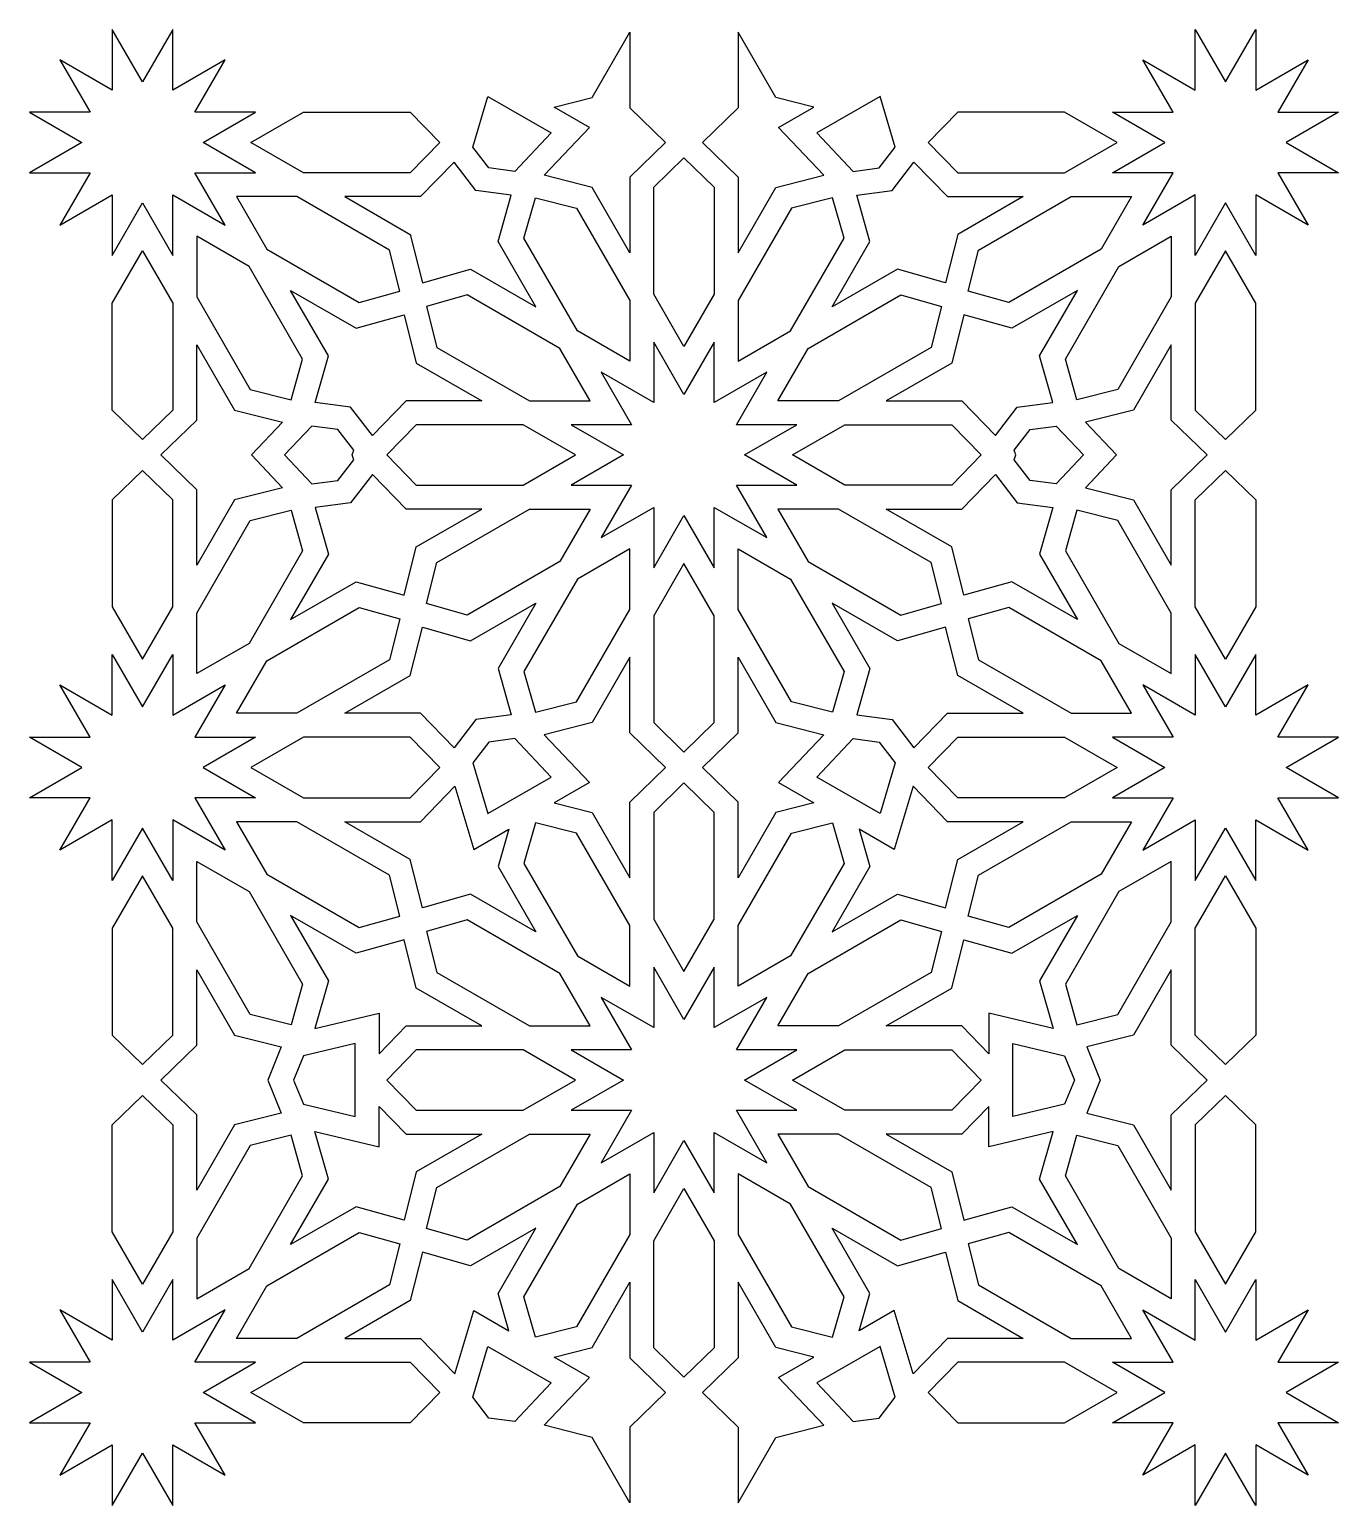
# Model space of a CAD drawing. Extents: x 14078 to 14899, y 5026 to 5951.
import ezdxf

# ---------------------------------------------------------------- set-up
doc = ezdxf.new("R2010")
doc.units = 0
doc.layers.get('0').update_dxf_attribs({"color": 5, "linetype": 'CONTINUOUS'})

msp = doc.modelspace()

# ---------------------------------------------------------------- linework, layer by layer
for points in [[(14182.11, 5861.21), (14220.06, 5861.21), (14187.19, 5880.19), (14220.06, 5899.16), (14182.11, 5899.16), (14201.08, 5932.03), (14168.22, 5913.05), (14168.22, 5951), (14149.24, 5918.14), (14130.27, 5951), (14130.27, 5913.05), (14097.4, 5932.03), (14116.38, 5899.16), (14078.43, 5899.16), (14111.29, 5880.19), (14078.43, 5861.21), (14116.38, 5861.21), (14097.4, 5828.35), (14130.27, 5847.32), (14130.27, 5809.37), (14149.24, 5842.24), (14168.22, 5809.37), (14168.22, 5847.32), (14201.08, 5828.35)], [(14795.14, 5861.21), (14757.19, 5861.21), (14790.05, 5880.19), (14757.19, 5899.16), (14795.14, 5899.16), (14776.16, 5932.03), (14809.03, 5913.05), (14809.03, 5951), (14828, 5918.14), (14846.98, 5951), (14846.98, 5913.05), (14879.84, 5932.03), (14860.87, 5899.16), (14898.82, 5899.16), (14865.95, 5880.19), (14898.82, 5861.21), (14860.87, 5861.21), (14879.84, 5828.35), (14846.98, 5847.32), (14846.98, 5809.37), (14828, 5842.24), (14809.03, 5809.37), (14809.03, 5847.32), (14776.16, 5828.35)], [(14477.05, 5880.19), (14454.65, 5858.39), (14454.65, 5811.04), (14430.97, 5852.05), (14400.95, 5859.65), (14429.3, 5889.66), (14407.34, 5902.34), (14430.97, 5908.33), (14454.65, 5949.33), (14454.65, 5901.98)], [(14500.2, 5880.19), (14522.6, 5858.39), (14522.6, 5811.04), (14546.27, 5852.05), (14576.29, 5859.65), (14547.95, 5889.66), (14569.91, 5902.34), (14546.27, 5908.33), (14522.6, 5949.33), (14522.6, 5901.98)], [(14365.74, 5909.04), (14405.36, 5886.16), (14382.55, 5862.02), (14366.27, 5864.21), (14356.23, 5877.21)], [(14611.51, 5909.04), (14571.89, 5886.16), (14594.69, 5862.02), (14610.98, 5864.21), (14621.01, 5877.21)], [(14335.52, 5880.19), (14317.05, 5861.21), (14250.06, 5861.21), (14217.19, 5880.19), (14250.06, 5899.16), (14317.05, 5899.16)], [(14641.73, 5880.19), (14660.19, 5861.21), (14727.19, 5861.21), (14760.05, 5880.19), (14727.19, 5899.16), (14660.19, 5899.16)], [(14324.72, 5792.24), (14354.79, 5800.74), (14395.8, 5777.07), (14372.13, 5818.07), (14380.35, 5847.18), (14358.16, 5850.16), (14344.48, 5867.89), (14323.39, 5846.21), (14276.04, 5846.21), (14317.04, 5822.54)], [(14488.62, 5752.2), (14469.65, 5785.06), (14469.65, 5852.06), (14488.62, 5870.52), (14507.6, 5852.06), (14507.6, 5785.06)], [(14652.53, 5792.24), (14622.45, 5800.74), (14581.44, 5777.07), (14605.12, 5818.07), (14596.89, 5847.18), (14619.08, 5850.16), (14632.77, 5867.89), (14653.86, 5846.21), (14701.21, 5846.21), (14660.2, 5822.54)], [(14208.09, 5846.21), (14227.06, 5813.35), (14285.08, 5779.85), (14310.56, 5787.05), (14304.06, 5812.71), (14246.04, 5846.21)], [(14395.49, 5845.56), (14421.15, 5839.06), (14454.65, 5781.04), (14454.65, 5743.09), (14421.78, 5762.07), (14388.28, 5820.09)], [(14581.76, 5845.56), (14556.1, 5839.06), (14522.6, 5781.04), (14522.6, 5743.09), (14555.46, 5762.07), (14588.96, 5820.09)], [(14769.16, 5846.21), (14750.18, 5813.35), (14692.16, 5779.85), (14666.69, 5787.05), (14673.19, 5812.71), (14731.21, 5846.21)], [(14242.38, 5718.87), (14249.58, 5744.34), (14216.08, 5802.37), (14183.22, 5821.34), (14183.22, 5783.39), (14216.72, 5725.37)], [(14734.87, 5718.87), (14727.66, 5744.34), (14761.16, 5802.37), (14794.03, 5821.34), (14794.03, 5783.39), (14760.53, 5725.37)], [(14149.24, 5693.91), (14130.27, 5712.37), (14130.27, 5779.37), (14149.24, 5812.24), (14168.22, 5779.37), (14168.22, 5712.37)], [(14828, 5693.91), (14846.98, 5712.37), (14846.98, 5779.37), (14828, 5812.24), (14809.03, 5779.37), (14809.03, 5712.37)], [(14313.15, 5772.19), (14320.82, 5741.9), (14361.83, 5718.22), (14314.48, 5718.22), (14293.38, 5696.54), (14279.7, 5714.27), (14257.51, 5717.25), (14265.74, 5746.36), (14242.06, 5787.37), (14283.07, 5763.69)], [(14429.78, 5718.22), (14410.8, 5751.09), (14352.78, 5784.58), (14327.3, 5777.38), (14333.8, 5751.72), (14391.83, 5718.22)], [(14547.47, 5718.22), (14566.44, 5751.09), (14624.47, 5784.58), (14649.94, 5777.38), (14643.44, 5751.72), (14585.42, 5718.22)], [(14664.1, 5772.19), (14656.43, 5741.9), (14615.42, 5718.22), (14662.77, 5718.22), (14683.86, 5696.54), (14697.54, 5714.27), (14719.74, 5717.25), (14711.51, 5746.36), (14735.18, 5787.37), (14694.18, 5763.69)], [(14160.82, 5684.25), (14183.22, 5706.04), (14183.22, 5753.39), (14206.89, 5712.38), (14236.91, 5704.78), (14217.51, 5684.25), (14236.91, 5663.71), (14206.89, 5656.11), (14183.22, 5615.1), (14183.22, 5662.45)], [(14488.62, 5722.2), (14469.65, 5755.06), (14469.65, 5717.11), (14436.78, 5736.09), (14455.76, 5703.22), (14417.81, 5703.22), (14450.67, 5684.25), (14417.81, 5665.27), (14455.76, 5665.27), (14436.78, 5632.41), (14469.65, 5651.38), (14469.65, 5613.43), (14488.62, 5646.3), (14507.6, 5613.43), (14507.6, 5651.38), (14540.46, 5632.41), (14521.49, 5665.27), (14559.44, 5665.27), (14526.57, 5684.25), (14559.44, 5703.22), (14521.49, 5703.22), (14540.46, 5736.09), (14507.6, 5717.11), (14507.6, 5755.06)], [(14816.43, 5684.25), (14794.03, 5706.04), (14794.03, 5753.39), (14770.35, 5712.38), (14740.33, 5704.78), (14759.73, 5684.25), (14740.33, 5663.71), (14770.35, 5656.11), (14794.03, 5615.1), (14794.03, 5662.45)], [(14238.15, 5684.25), (14255.31, 5666.08), (14271.59, 5668.27), (14281.63, 5681.27), (14280.74, 5684.25), (14281.63, 5687.22), (14271.59, 5700.22), (14255.31, 5702.41)], [(14302.35, 5684.25), (14320.81, 5665.27), (14387.81, 5665.27), (14420.67, 5684.25), (14387.81, 5703.22), (14320.81, 5703.22)], [(14674.9, 5684.25), (14656.44, 5665.27), (14589.44, 5665.27), (14556.57, 5684.25), (14589.44, 5703.22), (14656.44, 5703.22)], [(14739.1, 5684.25), (14721.93, 5666.08), (14705.65, 5668.27), (14695.61, 5681.27), (14696.5, 5684.25), (14695.61, 5687.22), (14705.65, 5700.22), (14721.93, 5702.41)], [(14149.24, 5674.58), (14130.27, 5656.12), (14130.27, 5589.12), (14149.24, 5556.25), (14168.22, 5589.12), (14168.22, 5656.12)], [(14828, 5674.58), (14846.98, 5656.12), (14846.98, 5589.12), (14828, 5556.25), (14809.03, 5589.12), (14809.03, 5656.12)], [(14313.15, 5596.3), (14320.82, 5626.6), (14361.83, 5650.27), (14314.48, 5650.27), (14293.38, 5671.95), (14279.7, 5654.22), (14257.51, 5651.24), (14265.74, 5622.13), (14242.06, 5581.13), (14283.07, 5604.8)], [(14664.1, 5596.3), (14656.43, 5626.6), (14615.42, 5650.27), (14662.77, 5650.27), (14683.86, 5671.95), (14697.54, 5654.22), (14719.74, 5651.24), (14711.51, 5622.13), (14735.18, 5581.13), (14694.18, 5604.8)], [(14242.38, 5649.62), (14249.58, 5624.15), (14216.08, 5566.13), (14183.22, 5547.15), (14183.22, 5585.1), (14216.72, 5643.12)], [(14429.78, 5650.27), (14410.8, 5617.41), (14352.78, 5583.91), (14327.3, 5591.11), (14333.8, 5616.77), (14391.83, 5650.27)], [(14547.47, 5650.27), (14566.44, 5617.41), (14624.47, 5583.91), (14649.94, 5591.11), (14643.44, 5616.77), (14585.42, 5650.27)], [(14734.87, 5649.62), (14727.66, 5624.15), (14761.16, 5566.13), (14794.03, 5547.15), (14794.03, 5585.1), (14760.53, 5643.12)], [(14395.49, 5522.93), (14421.15, 5529.43), (14454.65, 5587.45), (14454.65, 5625.4), (14421.78, 5606.42), (14388.28, 5548.4)], [(14581.76, 5522.93), (14556.1, 5529.43), (14522.6, 5587.45), (14522.6, 5625.4), (14555.46, 5606.42), (14588.96, 5548.4)], [(14488.62, 5616.3), (14469.65, 5583.43), (14469.65, 5516.43), (14488.62, 5497.97), (14507.6, 5516.43), (14507.6, 5583.43)], [(14324.72, 5576.25), (14354.79, 5567.75), (14395.8, 5591.42), (14372.13, 5550.42), (14380.35, 5521.31), (14358.16, 5518.33), (14344.48, 5500.6), (14323.39, 5522.28), (14276.04, 5522.28), (14317.04, 5545.95)], [(14652.53, 5576.25), (14622.45, 5567.75), (14581.44, 5591.42), (14605.12, 5550.42), (14596.89, 5521.31), (14619.08, 5518.33), (14632.77, 5500.6), (14653.86, 5522.28), (14701.21, 5522.28), (14660.2, 5545.95)], [(14208.09, 5522.28), (14227.06, 5555.14), (14285.08, 5588.64), (14310.56, 5581.44), (14304.06, 5555.78), (14246.04, 5522.28)], [(14769.16, 5522.28), (14750.18, 5555.14), (14692.16, 5588.64), (14666.69, 5581.44), (14673.19, 5555.78), (14731.21, 5522.28)], [(14182.11, 5507.28), (14220.06, 5507.28), (14187.19, 5488.3), (14220.06, 5469.33), (14182.11, 5469.33), (14201.08, 5436.46), (14168.22, 5455.44), (14168.22, 5417.49), (14149.24, 5450.35), (14130.27, 5417.49), (14130.27, 5455.44), (14097.4, 5436.46), (14116.38, 5469.33), (14078.43, 5469.33), (14111.29, 5488.3), (14078.43, 5507.28), (14116.38, 5507.28), (14097.4, 5540.14), (14130.27, 5521.17), (14130.27, 5559.12), (14149.24, 5526.25), (14168.22, 5559.12), (14168.22, 5521.17), (14201.08, 5540.14)], [(14477.05, 5488.3), (14454.65, 5510.1), (14454.65, 5557.45), (14430.97, 5516.44), (14400.95, 5508.84), (14429.3, 5478.83), (14407.34, 5466.15), (14430.97, 5460.17), (14454.65, 5419.16), (14454.65, 5466.51)], [(14500.2, 5488.3), (14522.6, 5510.1), (14522.6, 5557.45), (14546.27, 5516.44), (14576.29, 5508.84), (14547.95, 5478.83), (14569.91, 5466.15), (14546.27, 5460.17), (14522.6, 5419.16), (14522.6, 5466.51)], [(14795.14, 5507.28), (14757.19, 5507.28), (14790.05, 5488.3), (14757.19, 5469.33), (14795.14, 5469.33), (14776.16, 5436.46), (14809.03, 5455.44), (14809.03, 5417.49), (14828, 5450.35), (14846.98, 5417.49), (14846.98, 5455.44), (14879.84, 5436.46), (14860.87, 5469.33), (14898.82, 5469.33), (14865.95, 5488.3), (14898.82, 5507.28), (14860.87, 5507.28), (14879.84, 5540.14), (14846.98, 5521.17), (14846.98, 5559.12), (14828, 5526.25), (14809.03, 5559.12), (14809.03, 5521.17), (14776.16, 5540.14)], [(14335.52, 5488.3), (14317.05, 5507.28), (14250.06, 5507.28), (14217.19, 5488.3), (14250.06, 5469.33), (14317.05, 5469.33)], [(14365.74, 5459.45), (14405.36, 5482.33), (14382.55, 5506.47), (14366.27, 5504.28), (14356.23, 5491.28)], [(14611.51, 5459.45), (14571.89, 5482.33), (14594.69, 5506.47), (14610.98, 5504.28), (14621.01, 5491.28)], [(14641.73, 5488.3), (14660.19, 5507.28), (14727.19, 5507.28), (14760.05, 5488.3), (14727.19, 5469.33), (14660.19, 5469.33)], [(14488.62, 5478.64), (14469.65, 5460.18), (14469.65, 5393.18), (14488.62, 5360.31), (14507.6, 5393.18), (14507.6, 5460.18)], [(14344.98, 5476.53), (14356.8, 5436.97), (14378.76, 5449.65), (14372.13, 5426.19), (14395.8, 5385.18), (14354.79, 5408.86), (14324.72, 5400.36), (14317.04, 5430.65), (14276.04, 5454.33), (14323.39, 5454.33)], [(14632.26, 5476.53), (14620.45, 5436.97), (14598.49, 5449.65), (14605.12, 5426.19), (14581.44, 5385.18), (14622.45, 5408.86), (14652.53, 5400.36), (14660.2, 5430.65), (14701.21, 5454.33), (14653.86, 5454.33)], [(14208.09, 5454.33), (14227.06, 5421.46), (14285.08, 5387.96), (14310.56, 5395.17), (14304.06, 5420.83), (14246.04, 5454.33)], [(14395.49, 5453.68), (14388.28, 5428.2), (14421.78, 5370.18), (14454.65, 5351.21), (14454.65, 5389.16), (14421.15, 5447.18)], [(14581.76, 5453.68), (14588.96, 5428.2), (14555.46, 5370.18), (14522.6, 5351.21), (14522.6, 5389.16), (14556.1, 5447.18)], [(14769.16, 5454.33), (14750.18, 5421.46), (14692.16, 5387.96), (14666.69, 5395.17), (14673.19, 5420.83), (14731.21, 5454.33)], [(14242.38, 5326.99), (14216.72, 5333.49), (14183.22, 5391.51), (14183.22, 5429.46), (14216.08, 5410.48), (14249.58, 5352.46)], [(14734.87, 5326.99), (14760.53, 5333.49), (14794.03, 5391.51), (14794.03, 5429.46), (14761.16, 5410.48), (14727.66, 5352.46)], [(14149.24, 5420.35), (14130.27, 5387.49), (14130.27, 5320.49), (14149.24, 5302.03), (14168.22, 5320.49), (14168.22, 5387.49)], [(14828, 5420.35), (14846.98, 5387.49), (14846.98, 5320.49), (14828, 5302.03), (14809.03, 5320.49), (14809.03, 5387.49)], [(14257.31, 5324.67), (14297.48, 5334.22), (14297.48, 5308.86), (14314.48, 5326.34), (14361.83, 5326.34), (14320.82, 5350.01), (14313.15, 5380.31), (14283.07, 5371.81), (14242.06, 5395.48), (14265.74, 5354.48)], [(14719.93, 5324.67), (14679.77, 5334.22), (14679.77, 5308.86), (14662.77, 5326.34), (14615.42, 5326.34), (14656.43, 5350.01), (14664.1, 5380.31), (14694.18, 5371.81), (14735.18, 5395.48), (14711.51, 5354.48)], [(14327.3, 5385.5), (14333.8, 5359.84), (14391.83, 5326.34), (14429.78, 5326.34), (14410.8, 5359.2), (14352.78, 5392.7)], [(14649.94, 5385.5), (14643.44, 5359.84), (14585.42, 5326.34), (14547.47, 5326.34), (14566.44, 5359.2), (14624.47, 5392.7)], [(14227.7, 5292.36), (14236.21, 5271.65), (14206.89, 5264.22), (14183.22, 5223.22), (14183.22, 5270.57), (14160.82, 5292.36), (14183.22, 5314.16), (14183.22, 5361.51), (14206.89, 5320.5), (14236.21, 5313.07)], [(14450.67, 5292.36), (14417.81, 5273.39), (14455.76, 5273.39), (14436.78, 5240.52), (14469.65, 5259.5), (14469.65, 5221.55), (14488.62, 5254.41), (14507.6, 5221.55), (14507.6, 5259.5), (14540.46, 5240.52), (14521.49, 5273.39), (14559.44, 5273.39), (14526.57, 5292.36), (14559.44, 5311.34), (14521.49, 5311.34), (14540.46, 5344.2), (14507.6, 5325.23), (14507.6, 5363.18), (14488.62, 5330.31), (14469.65, 5363.18), (14469.65, 5325.23), (14436.78, 5344.2), (14455.76, 5311.34), (14417.81, 5311.34)], [(14749.54, 5292.36), (14741.03, 5271.65), (14770.35, 5264.22), (14794.03, 5223.22), (14794.03, 5270.57), (14816.43, 5292.36), (14794.03, 5314.16), (14794.03, 5361.51), (14770.35, 5320.5), (14741.03, 5313.07)], [(14243.92, 5292.36), (14250.16, 5277.17), (14282.48, 5269.49), (14282.48, 5315.24), (14250.16, 5307.56)], [(14733.33, 5292.36), (14727.08, 5277.17), (14694.77, 5269.49), (14694.77, 5315.24), (14727.08, 5307.56)], [(14302.35, 5292.36), (14320.81, 5273.39), (14387.81, 5273.39), (14420.67, 5292.36), (14387.81, 5311.34), (14320.81, 5311.34)], [(14674.9, 5292.36), (14656.44, 5273.39), (14589.44, 5273.39), (14556.57, 5292.36), (14589.44, 5311.34), (14656.44, 5311.34)], [(14149.24, 5164.37), (14130.27, 5197.24), (14130.27, 5264.23), (14149.24, 5282.69), (14168.22, 5264.23), (14168.22, 5197.24)], [(14257.31, 5260.05), (14297.48, 5250.5), (14297.48, 5275.86), (14314.48, 5258.39), (14361.83, 5258.39), (14320.82, 5234.71), (14313.15, 5204.41), (14283.07, 5212.92), (14242.06, 5189.24), (14265.74, 5230.25)], [(14719.93, 5260.05), (14679.77, 5250.5), (14679.77, 5275.86), (14662.77, 5258.39), (14615.42, 5258.39), (14656.43, 5234.71), (14664.1, 5204.41), (14694.18, 5212.92), (14735.18, 5189.24), (14711.51, 5230.25)], [(14828, 5164.37), (14846.98, 5197.24), (14846.98, 5264.23), (14828, 5282.69), (14809.03, 5264.23), (14809.03, 5197.24)], [(14242.38, 5257.74), (14216.72, 5251.24), (14183.22, 5193.22), (14183.22, 5155.27), (14216.08, 5174.24), (14249.58, 5232.26)], [(14327.3, 5199.23), (14333.8, 5224.89), (14391.83, 5258.39), (14429.78, 5258.39), (14410.8, 5225.52), (14352.78, 5192.02)], [(14649.94, 5199.23), (14643.44, 5224.89), (14585.42, 5258.39), (14547.47, 5258.39), (14566.44, 5225.52), (14624.47, 5192.02)], [(14734.87, 5257.74), (14760.53, 5251.24), (14794.03, 5193.22), (14794.03, 5155.27), (14761.16, 5174.24), (14727.66, 5232.26)], [(14395.49, 5131.04), (14388.28, 5156.52), (14421.78, 5214.54), (14454.65, 5233.52), (14454.65, 5195.57), (14421.15, 5137.54)], [(14581.76, 5131.04), (14588.96, 5156.52), (14555.46, 5214.54), (14522.6, 5233.52), (14522.6, 5195.57), (14556.1, 5137.54)], [(14488.62, 5106.09), (14469.65, 5124.55), (14469.65, 5191.55), (14488.62, 5224.41), (14507.6, 5191.55), (14507.6, 5124.55)], [(14208.09, 5130.4), (14227.06, 5163.26), (14285.08, 5196.76), (14310.56, 5189.56), (14304.06, 5163.89), (14246.04, 5130.4)], [(14344.98, 5108.2), (14356.8, 5147.75), (14378.76, 5135.07), (14372.13, 5158.53), (14395.8, 5199.54), (14354.79, 5175.87), (14324.72, 5184.37), (14317.04, 5154.07), (14276.04, 5130.4), (14323.39, 5130.4)], [(14632.26, 5108.2), (14620.45, 5147.75), (14598.49, 5135.07), (14605.12, 5158.53), (14581.44, 5199.54), (14622.45, 5175.87), (14652.53, 5184.37), (14660.2, 5154.07), (14701.21, 5130.4), (14653.86, 5130.4)], [(14769.16, 5130.4), (14750.18, 5163.26), (14692.16, 5196.76), (14666.69, 5189.56), (14673.19, 5163.89), (14731.21, 5130.4)], [(14182.11, 5077.45), (14220.06, 5077.45), (14187.19, 5096.42), (14220.06, 5115.4), (14182.11, 5115.4), (14201.08, 5148.26), (14168.22, 5129.29), (14168.22, 5167.24), (14149.24, 5134.37), (14130.27, 5167.24), (14130.27, 5129.29), (14097.4, 5148.26), (14116.38, 5115.4), (14078.43, 5115.4), (14111.29, 5096.42), (14078.43, 5077.45), (14116.38, 5077.45), (14097.4, 5044.58), (14130.27, 5063.55), (14130.27, 5025.6), (14149.24, 5058.47), (14168.22, 5025.6), (14168.22, 5063.55), (14201.08, 5044.58)], [(14477.05, 5096.42), (14454.65, 5074.63), (14454.65, 5027.27), (14430.97, 5068.28), (14400.95, 5075.89), (14429.3, 5105.89), (14407.34, 5118.57), (14430.97, 5124.56), (14454.65, 5165.57), (14454.65, 5118.21)], [(14500.2, 5096.42), (14522.6, 5074.63), (14522.6, 5027.27), (14546.27, 5068.28), (14576.29, 5075.89), (14547.95, 5105.89), (14569.91, 5118.57), (14546.27, 5124.56), (14522.6, 5165.57), (14522.6, 5118.21)], [(14795.14, 5077.45), (14757.19, 5077.45), (14790.05, 5096.42), (14757.19, 5115.4), (14795.14, 5115.4), (14776.16, 5148.26), (14809.03, 5129.29), (14809.03, 5167.24), (14828, 5134.37), (14846.98, 5167.24), (14846.98, 5129.29), (14879.84, 5148.26), (14860.87, 5115.4), (14898.82, 5115.4), (14865.95, 5096.42), (14898.82, 5077.45), (14860.87, 5077.45), (14879.84, 5044.58), (14846.98, 5063.55), (14846.98, 5025.6), (14828, 5058.47), (14809.03, 5025.6), (14809.03, 5063.55), (14776.16, 5044.58)], [(14365.74, 5125.27), (14405.36, 5102.4), (14382.55, 5078.25), (14366.27, 5080.44), (14356.23, 5093.45)], [(14611.51, 5125.27), (14571.89, 5102.4), (14594.69, 5078.25), (14610.98, 5080.44), (14621.01, 5093.45)], [(14335.52, 5096.42), (14317.05, 5077.45), (14250.06, 5077.45), (14217.19, 5096.42), (14250.06, 5115.4), (14317.05, 5115.4)], [(14641.73, 5096.42), (14660.19, 5077.45), (14727.19, 5077.45), (14760.05, 5096.42), (14727.19, 5115.4), (14660.19, 5115.4)]]:
    msp.add_lwpolyline(points, close=True)

doc.saveas('drawing.dxf')
